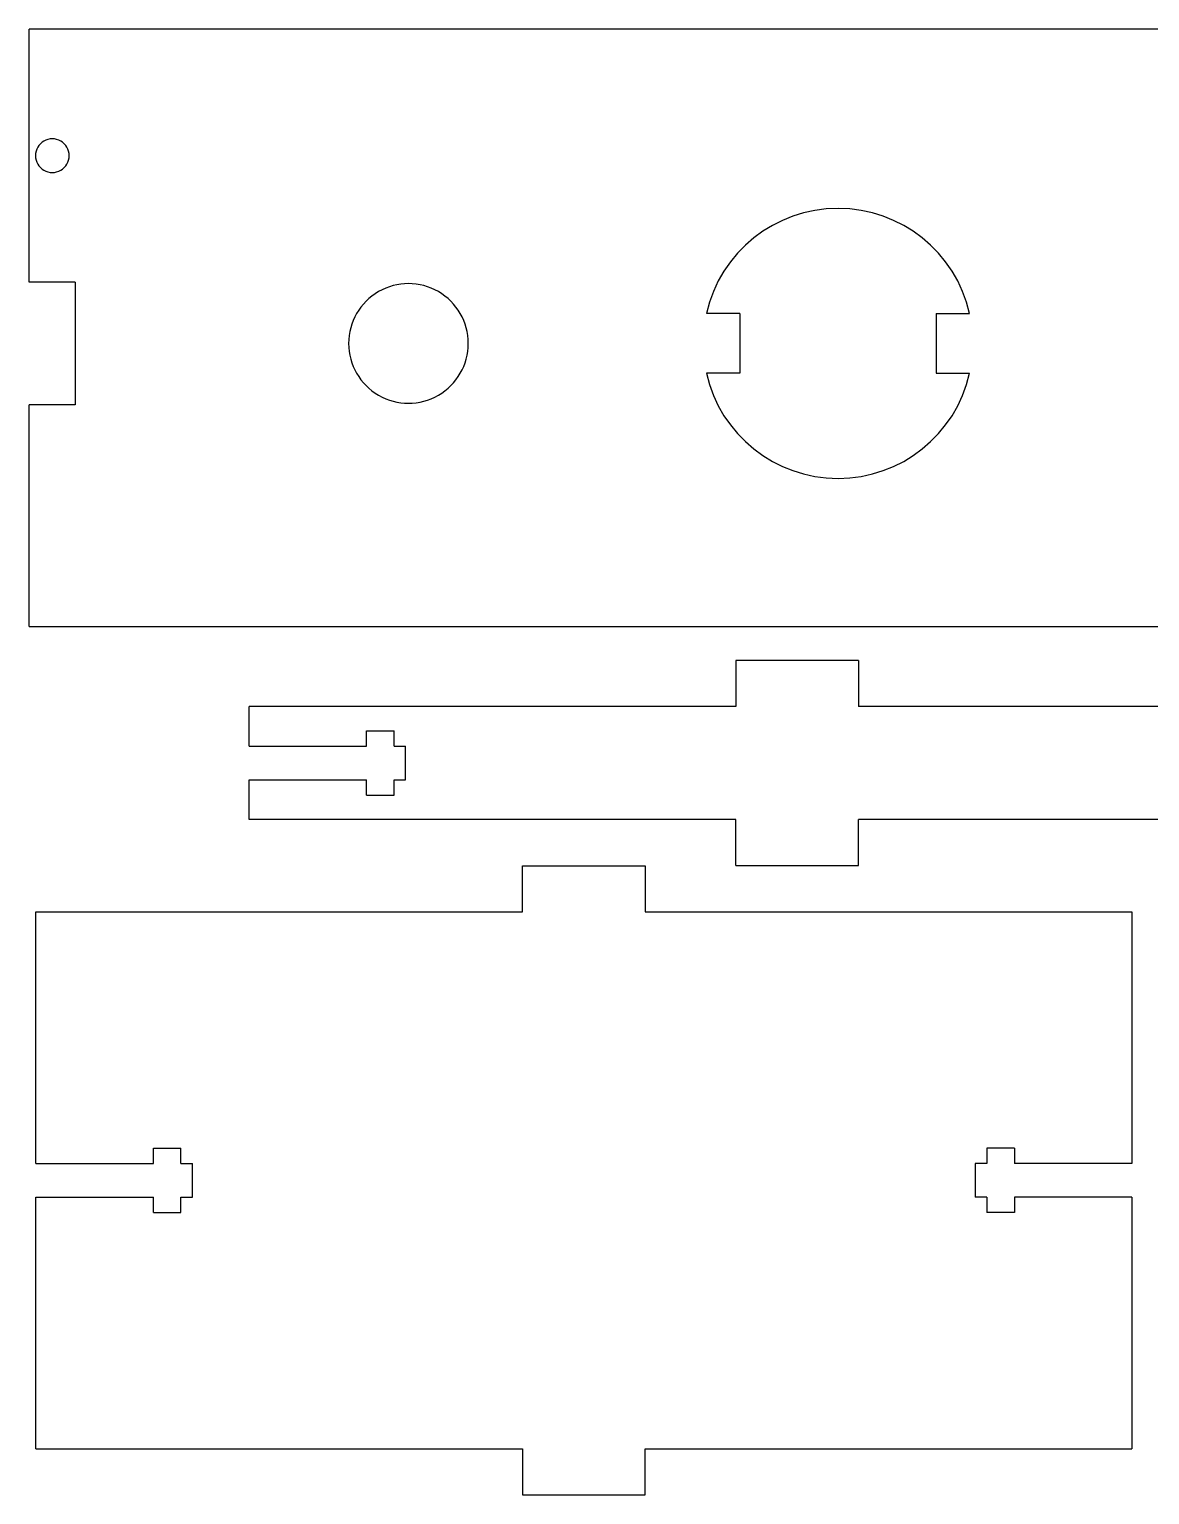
# Model space of a CAD drawing. Extents: x 10 to 217, y 109 to 372.
# Drawn here: x 95.3 to 168.3, y 109.7 to 205.2 of the extents above; entities that cross this region are included whole.
import ezdxf

# ---------------------------------------------------------------- set-up
doc = ezdxf.new("R2010")
doc.units = 0
doc.layers.add('Layer_1', color=7, linetype='CONTINUOUS')

msp = doc.modelspace()

# ---------------------------------------------------------------- linework, layer by layer
at = {"layer": 'Layer_1', "color": 7}
for points in [[(172.69929, 205.18694), (95.269292, 205.18694)], [(95.269292, 188.710016), (95.269292, 205.18694)], [(98.269291, 188.710016), (95.269292, 188.710016)], [(98.269291, 188.710016), (98.269291, 180.710016), (95.269292, 180.710016)], [(141.58429, 186.660014), (139.403061, 186.660014)], [(141.58429, 186.660014), (141.58429, 182.760016)], [(154.38429, 186.660014), (156.565519, 186.660014)], [(154.38429, 186.660014), (154.38429, 182.760016), (156.565519, 182.760016)], [(141.58429, 182.760016), (139.403061, 182.760016)], [(95.269292, 166.257808), (95.269292, 180.710016)], [(95.269292, 166.257808), (172.69929, 166.257808)], [(149.31379, 164.034255), (141.313789, 164.034255), (141.313789, 161.03425), (109.598791, 161.03425)], [(149.31379, 164.034255), (149.31379, 161.03425)], [(109.598791, 158.454245), (109.598791, 161.03425)], [(181.02879, 161.03425), (149.31379, 161.03425)], [(109.598791, 158.454245), (117.24879, 158.454245), (117.24879, 159.454238), (119.04879, 159.454238)], [(119.04879, 158.454245), (119.04879, 159.454238)], [(119.04879, 158.454245), (119.798791, 158.454245)], [(119.798791, 156.254235), (119.798791, 158.454245)], [(109.598791, 156.254235), (117.24879, 156.254235)], [(109.598791, 153.674256), (109.598791, 156.254235)], [(117.24879, 155.254242), (117.24879, 156.254235)], [(119.04879, 156.254235), (119.798791, 156.254235)], [(119.04879, 155.254242), (119.04879, 156.254235)], [(117.24879, 155.254242), (119.04879, 155.254242)], [(141.313789, 153.674256), (109.598791, 153.674256)], [(141.313789, 150.674252), (141.313789, 153.674256)], [(141.313789, 150.674252), (149.31379, 150.674252), (149.31379, 153.674256)], [(181.02879, 153.674256), (149.31379, 153.674256)], [(127.41913, 150.656593), (135.419131, 150.656593)], [(127.41913, 147.656594), (127.41913, 150.656593)], [(135.419131, 150.656593), (135.419131, 147.656594)], [(95.70413, 147.656594), (127.41913, 147.656594)], [(95.70413, 131.256603), (95.70413, 147.656594)], [(135.419131, 147.656594), (167.134129, 147.656594)], [(167.134129, 147.656594), (167.134129, 131.256603)], [(95.70413, 131.256603), (103.35413, 131.256603), (103.35413, 132.256596), (105.15413, 132.256596)], [(105.15413, 131.256603), (105.15413, 132.256596)], [(157.68413, 132.256596), (157.68413, 131.256603)], [(159.48413, 132.256596), (157.68413, 132.256596)], [(159.48413, 132.256596), (159.48413, 131.256603)], [(105.15413, 131.256603), (105.90413, 131.256603)], [(105.90413, 129.056593), (105.90413, 131.256603)], [(156.934129, 131.256603), (156.934129, 129.056593)], [(157.68413, 131.256603), (156.934129, 131.256603)], [(167.134129, 131.256603), (159.48413, 131.256603)], [(95.70413, 129.056593), (103.35413, 129.056593)], [(95.70413, 112.656606), (95.70413, 129.056593)], [(103.35413, 128.0566), (103.35413, 129.056593)], [(105.15413, 129.056593), (105.90413, 129.056593)], [(105.15413, 128.0566), (105.15413, 129.056593)], [(157.68413, 129.056593), (156.934129, 129.056593)], [(167.134129, 129.056593), (159.48413, 129.056593), (159.48413, 128.0566), (157.68413, 128.0566)], [(157.68413, 129.056593), (157.68413, 128.0566)], [(167.134129, 129.056593), (167.134129, 112.656606)], [(103.35413, 128.0566), (105.15413, 128.0566)], [(95.70413, 112.656606), (127.41913, 112.656606), (127.41913, 109.656602), (135.419131, 109.656602), (135.419131, 112.656606), (167.134129, 112.656606)]]:
    msp.add_lwpolyline(points, dxfattribs=at)
for points in [[(97.869292, 196.948477)], [(123.884291, 184.710016)]]:
    msp.add_lwpolyline(points, close=True, dxfattribs=at)
for points in [[(96.219292, 197.901105), (95.87895, 197.704609), (95.669292, 197.341469), (95.669292, 196.948477)], [(97.319292, 197.901105), (96.97895, 198.097601), (96.559633, 198.097601), (96.219292, 197.901105)], [(97.869292, 196.948477), (97.869292, 197.341469), (97.659633, 197.704609), (97.319292, 197.901105)], [(95.669292, 196.948477), (95.669292, 196.555485), (95.87895, 196.192345), (96.219292, 195.995849)], [(97.319292, 195.995849), (97.659633, 196.192345), (97.869292, 196.555485), (97.869292, 196.948477)], [(96.219292, 195.995849), (96.559633, 195.799353), (96.97895, 195.799353), (97.319292, 195.995849)], [(147.98429, 193.510013), (143.875479, 193.510013), (140.313536, 190.666679), (139.403061, 186.660014)], [(156.565519, 186.660014), (155.655044, 190.666679), (152.093102, 193.510013), (147.98429, 193.510013)], [(121.934291, 188.087516), (120.727627, 188.784184), (119.240955, 188.784184), (118.03429, 188.087516)], [(118.03429, 188.087516), (116.827626, 187.390848), (116.08429, 186.103352), (116.08429, 184.710016)], [(123.884291, 184.710016), (123.884291, 186.103352), (123.140955, 187.390848), (121.934291, 188.087516)], [(116.08429, 184.710016), (116.08429, 183.31668), (116.827626, 182.029185), (118.03429, 181.332517)], [(121.934291, 181.332517), (123.140955, 182.029185), (123.884291, 183.31668), (123.884291, 184.710016)], [(139.403061, 182.760016), (140.313536, 178.753351), (143.875479, 175.910016), (147.98429, 175.910016)], [(147.98429, 175.910016), (152.093102, 175.910016), (155.655044, 178.753351), (156.565519, 182.760016)], [(118.03429, 181.332517), (119.240955, 180.635849), (120.727627, 180.635849), (121.934291, 181.332517)]]:
    msp.add_open_spline(points, degree=3, dxfattribs=at)

doc.saveas('drawing.dxf')
